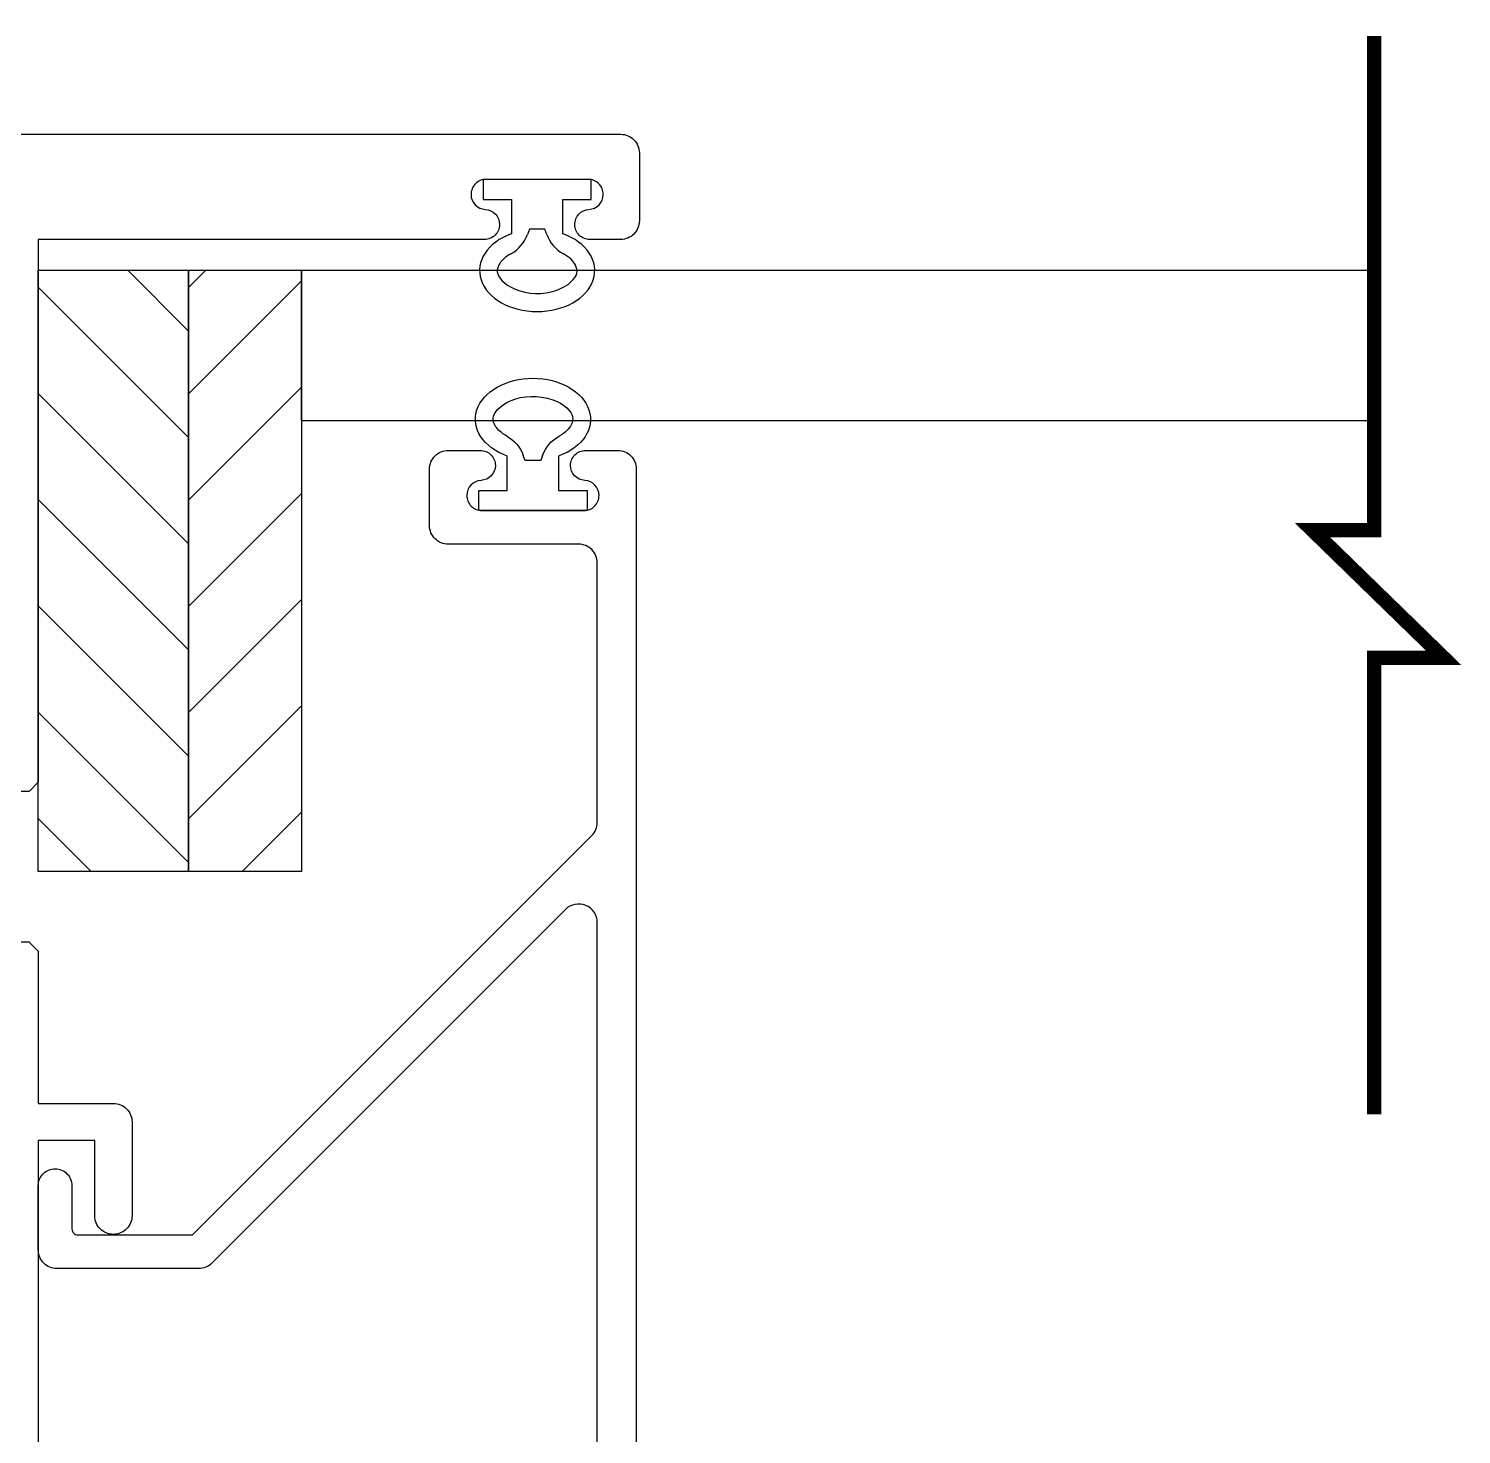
# Model space of a CAD drawing. Extents: x -23 to 190, y -172 to 85.
# Drawn here: x 14.783 to 17.167, y 51.091 to 53.429 of the extents above; entities that cross this region are included whole.
import ezdxf

# ---------------------------------------------------------------- set-up
doc = ezdxf.new("R2010")
doc.units = 0
doc.header["$MEASUREMENT"] = 0
doc.layers.get('0').update_dxf_attribs({"linetype": 'CONTINUOUS'})
for name, color, linetype in [('FRAME', 1, 'CONTINUOUS'), ('GLASS', 7, 'CONTINUOUS'), ('PROFILE NUMBER', 150, 'CONTINUOUS'), ('SETTING BLOCKS', 7, 'CONTINUOUS'), ('TEXT', 7, 'CONTINUOUS')]:
    doc.layers.add(name, color=color, linetype=linetype)

# ---------------------------------------------------------------- blocks, each defined once
blk = doc.blocks.new('3806 MULLION')
blk.add_line((-1.344, -0.2035), (-1.344, -0.1335))
for points in [[(0, 0), (0, -1.1875, -0.414214), (-0.031, -1.2185), (-0.144, -1.2185, -0.414214), (-0.175, -1.1875), (-0.175, -1.136, -0.414214), (-0.15, -1.111), (-0.15, -1.111, -0.399638), (-0.125, -1.1347, 0.399638), (-0.1001, -1.1585), (-0.1, -1.1585, 0.414214), (-0.075, -1.1335), (-0.075, -0.9635, 0.414214), (-0.1, -0.9385), (-0.1001, -0.9385, 0.399638), (-0.125, -0.9622, -0.399638), (-0.15, -0.986, -0.414214), (-0.175, -0.961), (-0.175, -0.9095), (-0.175, -0.2185), (-1.078, -0.2185), (-1.093, -0.2035), (-1.093, -0.1335)], [(-1.344, -0.2035), (-1.359, -0.2185), (-1.612, -0.2185), (-1.612, -0.3435, -0.414214), (-1.643, -0.3745), (-1.799, -0.3745, -0.414214), (-1.83, -0.3435, -0.414214), (-1.799, -0.3125), (-1.674, -0.3125), (-1.674, -0.2185), (-3.625, -0.2185, -0.414214), (-3.731, -0.1125)]]:
    blk.add_lwpolyline(points, format="xyb")
blk = doc.blocks.new('3802 45 GLASS STOP')
blk.add_lwpolyline([(3.9391, -0.4335, -0.399638), (3.9142, -0.4097, 0.400364), (3.8891, -0.386, 0.414214), (3.8641, -0.411), (3.8641, -0.581, 0.414214), (3.8891, -0.606), (3.8892, -0.606, 0.399638), (3.9142, -0.5822, -0.399638), (3.9391, -0.5585, -0.414214), (3.9641, -0.5835), (3.9641, -0.637, -0.414214), (3.9331, -0.668), (-0.0009, -0.668, -0.414214), (-0.0109, -0.658), (-0.0109, -0.01, -0.440011), (0, 0), (0.1491, -0.013), (0.1491, 0.04), (0.115, 0.0742, -0.395486), (0.1141, 0.1015), (0.1701, 0.1652, -0.691708), (0.2051, 0.152), (0.2051, -0.0403, -0.440011), (0.1714, -0.0712), (0.05, -0.0606, 0.440011), (0.0391, -0.0706), (0.0391, -0.593, 0.414214), (0.0491, -0.603), (1.5201, -0.603, 0.414214), (1.5511, -0.572), (1.5511, 0.299, -0.414214), (1.5791, 0.327), (1.5791, 0.327, -0.414214), (1.6071, 0.299), (1.6071, -0.572, 0.414214), (1.6381, -0.603), (3.1786, -0.603, 0.668179), (3.2005, -0.55), (2.6122, 0.0382, -0.198912), (2.6031, 0.0602), (2.6031, 0.296, -0.414214), (2.6341, 0.327), (2.7411, 0.327, -0.414214), (2.7691, 0.299, -0.414214), (2.7411, 0.271), (2.6691, 0.271, 0.414214), (2.6591, 0.261), (2.6591, 0.0705), (3.3235, -0.5939, 0.198912), (3.3454, -0.603), (3.7771, -0.603, 0.414214), (3.8081, -0.572), (3.8081, -0.355, -0.414214), (3.8391, -0.324), (3.9331, -0.324, -0.414214), (3.9641, -0.355), (3.9641, -0.4085, -0.414214)], format="xyb", close=True)
blk = doc.blocks.new('A$C3BF656AD')
at = {"layer": 'SETTING BLOCKS'}
h = blk.add_hatch(dxfattribs=at)
h.set_pattern_fill('ANSI31', color=256, scale=0.25, angle=90, style=0)
h.set_pattern_definition([(135, (0.820812, -8.054306), (-0.02209709, -0.02209709), [])])
h.paths.add_polyline_path([(0, 0.0625), (0.25, 0.0625), (0.25, 0.1095), (0, 0.1095)])
h = blk.add_hatch(dxfattribs=at)
h.set_pattern_fill('ANSI31', color=256, scale=0.25, style=0)
h.set_pattern_definition([(45, (-2.098375, -8.085556), (-0.02209709, 0.02209709), [])])
h.paths.add_polyline_path([(0, 0), (0.25, 0), (0.25, 0.0625), (0, 0.0625)])
for points in [[(0, 0.0625), (0, 0.1095), (0.25, 0.1095), (0.25, 0.0625)], [(0, 0), (0, 0.0625), (0.25, 0.0625), (0.25, 0)]]:
    blk.add_lwpolyline(points, close=True, dxfattribs=at)
blk = doc.blocks.new('*U144')
at = {"layer": 'PROFILE NUMBER', "color": 5}
for p, q in [((-0.0161, 0.0916), (-0.013, 0.083)), ((-0.013, 0.083), (0.013, 0.083)), ((0.013, 0.083), (0.0161, 0.0915))]:
    blk.add_line(p, q, dxfattribs=at)
blk.add_lwpolyline([(-0.0427, 0.0907), (-0.0427, 0.0335), (-0.09, 0.0335), (-0.09, 0), (0.09, 0), (0.09, 0.0335), (0.0427, 0.0335), (0.0427, 0.0907)], dxfattribs=at)
for centre, start, end in [((-0.0725, 0.0712), 19.8289, 61.175), ((0.0725, 0.0712), 118.7633, 160.1945)]:
    blk.add_arc(centre, 0.06, start, end, dxfattribs=at)
blk.add_ellipse((0, 0.1517), major_axis=(-0.0958, 0), ratio=0.712114, start_param=2.033109, end_param=7.391692, dxfattribs=at)
blk.add_open_spline([(0.0437, 0.1238), (0.0526, 0.1287), (0.0589, 0.1347), (0.0685, 0.1503), (0.0681, 0.1574), (0.0493, 0.1788), (0.027, 0.1893), (-0.0212, 0.1906), (-0.0451, 0.1815), (-0.0674, 0.16), (-0.0684, 0.1523), (-0.0607, 0.1366), (-0.0538, 0.1294), (-0.0436, 0.1238)], degree=3, knots=[2.2211, 2.2211, 2.2211, 2.2211, 2.727733, 2.727733, 3.7005, 3.7005, 4.673268, 4.673268, 5.646035, 5.646035, 6.618803, 6.618803, 7.203997, 7.203997, 7.203997, 7.203997], dxfattribs=at)

msp = doc.modelspace()

# ---------------------------------------------------------------- linework, layer by layer
at = {"layer": 'GLASS'}
for p, q in [((15.2371, 53.0274), (17.0215, 53.0274)), ((15.2371, 53.0274), (15.2371, 52.7774)), ((15.2371, 52.7774), (15.2371, 53.0274)), ((15.2371, 52.7774), (17.0215, 52.7774))]:
    msp.add_line(p, q, dxfattribs=at)
at = {"layer": 'GLASS', "const_width": 0.024}
msp.add_lwpolyline([(17.0215, 51.6232), (17.0215, 52.3828), (17.1372, 52.3828), (16.9189, 52.5953), (17.0215, 52.5953), (17.0215, 53.4174)], dxfattribs=at)

# ---------------------------------------------------------------- block references
at = {"layer": 'FRAME', "rotation": 90}
for name, p in [('3806 MULLION', (14.5806, 53.2537)), ('3802 45 GLASS STOP', (15.1261, 48.7637))]:
    msp.add_blockref(name, p, dxfattribs=at)
at = {"layer": 'TEXT', "rotation": 180}
msp.add_blockref('*U144', (15.6291, 53.1787), dxfattribs=at)
at = {"layer": 'TEXT', "xscale": 4, "yscale": 4, "zscale": 4, "rotation": 270}
msp.add_blockref('A$C3BF656AD', (14.7991, 53.0274), dxfattribs=at)
at = {"layer": 'TEXT', "xscale": -1}
msp.add_blockref('*U144', (15.6221, 52.6278), dxfattribs=at)

doc.saveas('drawing.dxf')
